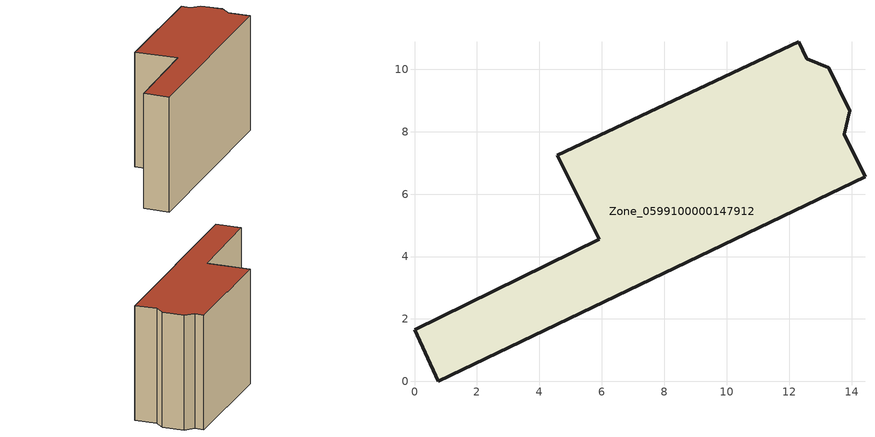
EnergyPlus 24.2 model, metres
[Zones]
Zone_0599100000147912
 floor ground (C_G): 5.92,4.56 4.57,7.25 12.31,10.89 12.57,10.34 13.27,10.05 13.95,8.68 13.76,7.92 14.43,6.56 0.76,0 0,1.66 z0
 wall outside (C_F): 13.76,7.92 13.95,8.68 13.27,10.05 12.57,10.34 12.31,10.89 4.57,7.25 5.92,4.56 0,1.66 0.76,0 14.43,6.56 13.76,7.92 z0:8.18
 roof outside (C_R): 0.76,0 14.43,6.56 13.76,7.92 13.95,8.68 13.27,10.05 12.57,10.34 12.31,10.89 4.57,7.25 5.92,4.56 0,1.66 z8.18
[BUILDING]
Pand.0599100000147912: North Axis=0; Terrain=City; Loads Convergence Tolerance Value=0.04; Temperature Convergence Tolerance Value=0.4; Solar Distribution=FullExterior; Maximum Number of Warmup Days=25; Minimum Number of Warmup Days=1
[Site:Location]
Rotterdam.The.Hague.AP_ZH_NLD Design_Conditions: Latitude=51.96; Longitude=4.45; Time Zone=1; Elevation=-4.5
[SITE:GROUNDTEMPERATURE:BUILDINGSURFACE]
18, 18, 18, 18, 18, 18, 18, 18, 18, 18, 18, 18
[MATERIAL] Thermal Absorptance=0.9; Solar Absorptance=0.7; Visible Absorptance=0.7
Name | Roughness | Thickness | Conductivity | Density | Specific Heat
G.TI.1946 | MediumSmooth | 0.15 | 1 | 540 | 1210
F.TI.1946 | Rough | 0.3 | 0.857143 | 1920 | 840
R.TI.1946 | MediumRough | 0.2 | 0.1 | 1500 | 1000
[CONSTRUCTION]
C_G: G.TI.1946
C_F: F.TI.1946
C_R: R.TI.1946
[ZONE]
Zone_0599100000147912: Type=1; Multiplier=1; Ceiling Height=Autocalculate; Volume=Autocalculate; Floor Area=autocalculate; Part of Total Floor Area=Yes
[ZONEINFILTRATION:DESIGNFLOWRATE]
Infil_Zone_0599100000147912: Zone or ZoneList or Space or SpaceList=Zone_0599100000147912; Schedule=AlwaysOn; Design Flow Rate Calculation Method=Flow/Area; Flow Rate per Floor Area=0.003; Constant Term Coefficient=1; Temperature Term Coefficient=0; Velocity Term Coefficient=0; Velocity Squared Term Coefficient=0
[HVACTEMPLATE:ZONE:IDEALLOADSAIRSYSTEM]
Zone_0599100000147912: Maximum Heating Supply Air Temperature=50; Minimum Cooling Supply Air Temperature=13; Maximum Heating Supply Air Humidity Ratio=0.0156; Minimum Cooling Supply Air Humidity Ratio=0.0077; Heating Limit=NoLimit; Cooling Limit=NoLimit; Dehumidification Control Type=ConstantSensibleHeatRatio; Cooling Sensible Heat Ratio=0.7; Dehumidification Setpoint=60; Humidification Control Type=None; Humidification Setpoint=30; Outdoor Air Method=None; Outdoor Air Flow Rate per Person=0.00944; Outdoor Air Flow Rate per Zone Floor Area=0; Outdoor Air Flow Rate per Zone=0; Demand Controlled Ventilation Type=None; Outdoor Air Economizer Type=NoEconomizer; Heat Recovery Type=None; Sensible Heat Recovery Effectiveness=0.7; Latent Heat Recovery Effectiveness=0.65
[ZONECONTROL:THERMOSTAT]
ThermostatControl_Zone_0599100000147912: Zone or ZoneList=Zone_0599100000147912; Control Type Schedule=DualSetpointControlType; Control 1=Thermostat_Zone_0599100000147912; Temperature Difference Between Cutout And Setpoint=0
[THERMOSTATSETPOINT:DUALSETPOINT]
Thermostat_Zone_0599100000147912: Heating Setpoint Temperature Schedule=HeatingSetpoint_Zone_0599100000147912; Cooling Setpoint Temperature Schedule=CoolingSetpoint_Zone_0599100000147912
[SCHEDULE:COMPACT]
HeatingSetpoint_Zone_0599100000147912: Through: 12/31, For: AllDays, Until: 24:00, 21
CoolingSetpoint_Zone_0599100000147912: Through: 12/31, For: AllDays, Until: 24:00, 24
DualSetpointControlType: Through: 12/31, For: AllDays, Until: 24:00, 4
AlwaysOn: Through: 12/31, For: AllDays, Until: 24:00, 1
